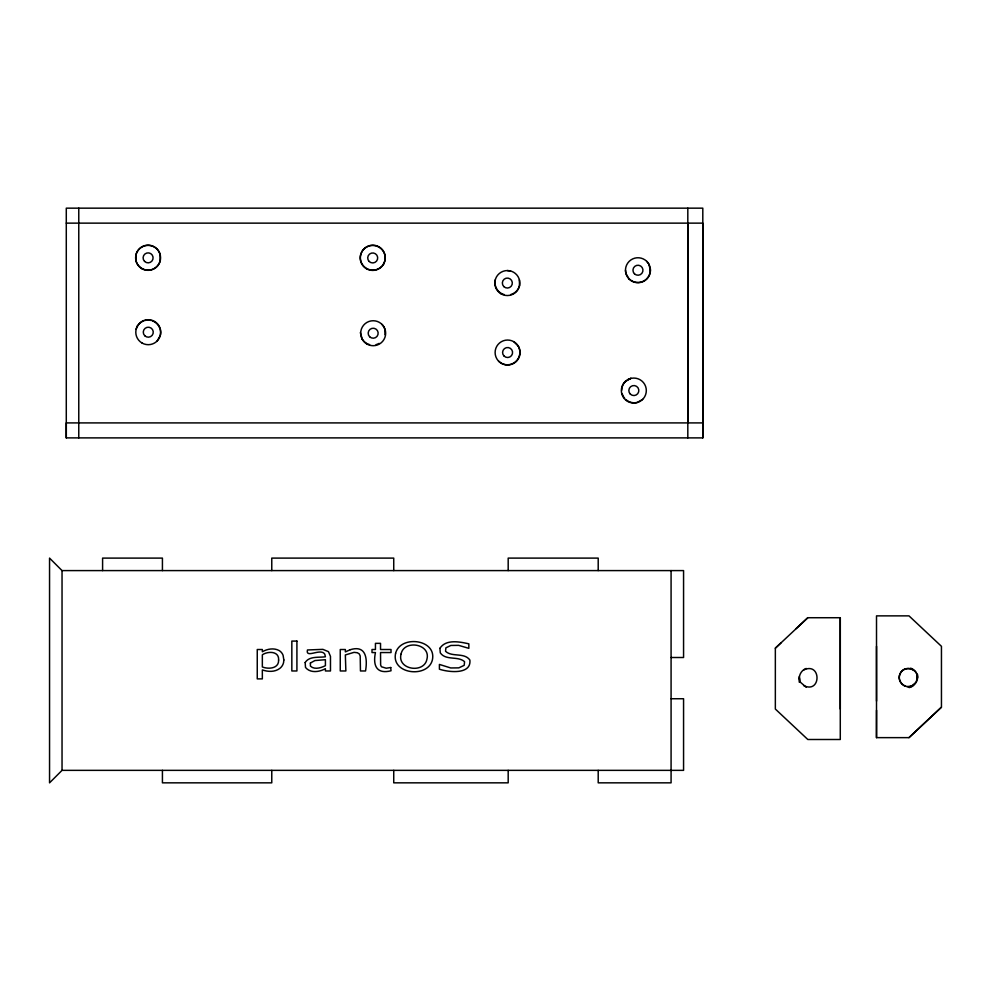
<?xml version="1.0" encoding="UTF-8"?>
<svg xmlns="http://www.w3.org/2000/svg" width="991" height="991" viewBox="0 0 991 991"><rect width="100%" height="100%" fill="white"/><g stroke="black" fill="none" stroke-linecap="round" stroke-linejoin="round"><path stroke-width="1.49" d="M66.286 437.886L66.286 208.16L702.805 208.16L702.805 437.886L66.286 437.886L66.286 422.909L702.805 422.909M687.816 437.886L687.816 223.136M702.805 437.886L702.805 223.136L66.286 223.136M796.033 628.703L807.814 617.727L840.281 617.727L840.281 739.497L807.814 739.497L775.346 709.048L775.346 648.176L781.168 642.676M840.281 617.727L840.281 709.048M876.502 737.638L876.515 615.869L908.982 615.869L941.45 646.318L941.45 707.19L908.982 737.638L876.502 737.638L876.54 710.262M910.568 686.899L916.353 682.019L917.579 674.586M799.328 682.316C798.325 676.692 800.406 670.548 806.228 668.454M910.655 668.169C920.528 671.489 918.892 685.388 909.181 687.605M917.455 679.108C919.66 669.185 903.903 664.057 900.063 673.806C902.157 668.913 908.71 666.893 913.182 669.792M495.277 279.821L494.856 283.054M385.028 334.698L385.028 330.412M160.158 261.079L160.146 254.414A12.487 12.487 0 0 0 136.027 254.414L136.04 261.079M799.328 676.519L800.431 682.254L806.141 687.197M137.464 325.965L136.027 329.334M160.331 335.441L157.111 341.04M360.637 254.712L362.012 251.404A12.487 12.487 0 0 1 384.88 260.881L383.505 264.188M137.266 326.324L139.26 323.735A12.487 12.487 0 0 1 143.819 320.824M671.08 698.742L683.567 698.742L683.567 770.354L62.037 770.354L49.55 782.84L49.55 558.106L62.037 570.593L683.567 570.593L683.567 657.504L671.08 657.504M775.346 648.176L807.814 617.727M908.97 737.638L941.438 707.19M625.011 381.721L630.61 378.488M642.663 399.385L637.448 402.346A12.487 12.487 0 0 1 634.215 402.78M627.687 379.702L630.982 378.228M803.614 670.027C821.465 661.393 821.465 694.208 803.614 685.574M905.712 686.292C900.596 684.855 897.772 678.587 900.076 673.806C896.099 681.511 906.034 690.256 913.182 685.338M911.794 686.032L907.223 686.627M917.455 676.023L917.53 677.559M507.342 270.568L510.576 271.001M513.834 341.709L518.404 346.28M501.347 363.325A12.487 12.487 0 0 1 501.347 341.709A12.487 12.487 0 0 1 520.077 352.523A12.487 12.487 0 0 1 501.347 363.325L498.56 361.145M646.789 261.401L648.684 263.767L650.443 270.233M629.136 279.053A12.487 12.487 0 0 1 634.736 258.168A12.487 12.487 0 0 1 650.022 273.466A12.487 12.487 0 0 1 629.136 279.053L625.903 273.466L625.482 270.233M382.006 324.391L383.988 326.98M362.012 338.811L363.994 341.387A12.487 12.487 0 0 0 369.593 344.62M383.827 326.77L384.88 329.334M362.359 339.467L360.34 332.567M519.395 279.821L519.519 285.755L518.268 288.765A12.487 12.487 0 0 1 510.687 294.587M799.279 678.017L799.403 679.343M876.515 646.318L876.54 701.133M687.816 208.16L687.816 422.909M671.08 570.593L671.08 782.84L598.205 782.84L598.205 770.354M598.205 570.593L598.205 558.106L508.185 558.106L508.185 570.593M508.185 770.354L508.185 782.84L393.737 782.84L393.737 770.354M393.737 570.593L393.737 558.106L271.769 558.106L271.769 570.593M271.769 770.354L271.769 782.84L162.425 782.84L162.425 770.354M162.425 570.593L162.425 558.106L102.593 558.106L102.593 570.593M78.772 208.16L78.772 437.886M62.037 570.593L62.037 770.354M160.146 329.334A12.487 12.487 0 0 1 160.146 335.788M144.847 320.502A12.487 12.487 0 0 1 151.313 320.502M152.354 320.824A12.487 12.487 0 0 1 159.824 328.294M160.146 260.881A12.487 12.487 0 0 1 136.027 260.881M383.641 263.891A12.487 12.487 0 0 1 382.39 265.675M381.659 266.48A12.487 12.487 0 0 1 360.761 254.414M379.07 343.382A12.487 12.487 0 0 1 376.06 344.62M633.138 402.73A12.487 12.487 0 0 1 626.188 399.856M624.652 398.32A12.487 12.487 0 0 1 622.162 393.526M621.729 390.293A12.487 12.487 0 0 1 625.395 381.461M650.356 270.01A12.487 12.487 0 0 1 642.143 281.754M641.103 282.076A12.487 12.487 0 0 1 629.05 278.843M504.221 294.587A12.487 12.487 0 0 1 499.427 292.085M498.622 291.354A12.487 12.487 0 0 1 495.017 283.612M518.206 346.07A12.487 12.487 0 0 1 501.149 363.127M401.07 654.048C396.858 669.73 424.049 673.917 426.898 659.325C431.147 643.593 403.87 639.368 401.07 654.048M395.595 653.354C391.036 674.289 427.654 678.525 432.361 660.018C437.006 639.034 400.228 634.785 395.595 653.354M283.847 659.981L283.587 662.471A10.319 10.319 0 0 1 279.821 668.405C274.854 672.195 267.966 671.935 262.342 669.891L262.342 678.885L257.251 678.885L257.251 649.514L262.342 649.514L262.342 651.756C267.347 648.907 273.875 647.693 279.14 650.554A9.328 9.328 0 0 1 283.092 655.336L283.847 659.981M439.917 648.312L440.289 652.858C445.851 660.898 458.015 655.683 464.568 661.691L464.197 665.333L458.796 667.872L450.732 667.959L439.409 664.428L439.409 669.198C448.415 672.232 471.481 674.921 469.895 660.068C464.284 652.14 451.958 657.467 445.541 651.26L445.876 647.841L450.868 645.451L458.622 645.352L468.842 648.337L468.842 643.84C459.762 641.784 445.888 638.947 439.917 648.312M305.166 662.533L305.501 667.451C310.307 673.409 319.424 672.059 325.407 668.677L325.407 670.969L330.474 670.969L330.474 656.401L328.479 651.657L322.88 649.365L307.47 649.972C305.29 659.065 320.824 647.569 324.8 654.196L325.407 656.785C318.867 657.739 309.266 655.881 305.166 662.533M278.607 660.068C279.016 668.69 268.276 669.408 262.342 666.955L262.342 654.791C267.781 651.062 279.326 650.889 278.607 660.068M310.381 663.029L310.431 666.113C314.42 669.978 321.059 667.872 325.407 665.679L325.407 659.709L314.94 660.551L310.381 663.029M350.281 649.7L345.351 651.892L345.351 649.514L340.26 649.514L340.26 670.969L345.859 670.969L345.351 654.94L354.06 652.351L357.367 652.747L359.312 653.949L360.204 655.968L360.451 670.969L365.543 670.969C367.661 658.297 365.976 644.831 350.281 649.7M390.751 667.525L386.205 668.219L381.399 666.745L380.631 664.961L380.532 652.549L391.024 652.549L391.024 649.514L380.532 649.514L380.532 643.345L375.44 643.345L375.44 649.514L372.009 649.514L372.009 652.549L375.44 652.549C372.653 666.026 376.927 674.363 391.024 670.771L390.751 667.525M296.916 641.078L291.837 641.078L291.837 670.969L296.916 670.969L296.916 641.078M366.459 268.759A12.487 12.487 0 0 0 385.189 257.945A12.487 12.487 0 0 0 366.459 247.131A12.487 12.487 0 0 0 366.459 268.759M141.849 268.66A12.487 12.487 0 0 0 160.579 257.846A12.487 12.487 0 0 0 141.849 247.044A12.487 12.487 0 0 0 141.849 268.66M503.812 286.585A4.992 4.992 0 0 0 512.161 284.343A4.992 4.992 0 0 0 506.042 278.236A4.992 4.992 0 0 0 503.812 286.585M501.099 293.869A12.487 12.487 0 0 0 519.829 283.054A12.487 12.487 0 0 0 501.099 272.24A12.487 12.487 0 0 0 501.099 293.869M142.035 343.022A12.487 12.487 0 0 0 160.765 332.208A12.487 12.487 0 0 0 142.035 321.394A12.487 12.487 0 0 0 142.035 343.022M366.93 344.038A12.487 12.487 0 0 0 385.66 333.224A12.487 12.487 0 0 0 366.93 322.409A12.487 12.487 0 0 0 366.93 344.038M634.426 273.764A4.992 4.992 0 0 0 642.787 271.522A4.992 4.992 0 0 0 636.668 265.402A4.992 4.992 0 0 0 634.426 273.764M504.06 356.054A4.992 4.992 0 0 0 512.409 353.812A4.992 4.992 0 0 0 506.29 347.692A4.992 4.992 0 0 0 504.06 356.054M630.301 394.084A4.992 4.992 0 0 0 638.662 391.841A4.992 4.992 0 0 0 632.543 385.722A4.992 4.992 0 0 0 630.301 394.084M627.588 401.367A12.487 12.487 0 0 0 646.318 390.553A12.487 12.487 0 0 0 627.588 379.739A12.487 12.487 0 0 0 627.588 401.367M144.562 261.389A4.992 4.992 0 0 0 152.924 259.147A4.992 4.992 0 0 0 146.804 253.027A4.992 4.992 0 0 0 144.562 261.389M144.748 335.738A4.992 4.992 0 0 0 153.097 333.496A4.992 4.992 0 0 0 146.978 327.377A4.992 4.992 0 0 0 144.748 335.738M369.172 261.475A4.992 4.992 0 0 0 377.521 259.233A4.992 4.992 0 0 0 371.402 253.126A4.992 4.992 0 0 0 369.172 261.475M369.643 336.754A4.992 4.992 0 0 0 377.992 334.512A4.992 4.992 0 0 0 371.885 328.393A4.992 4.992 0 0 0 369.643 336.754"/></g></svg>
